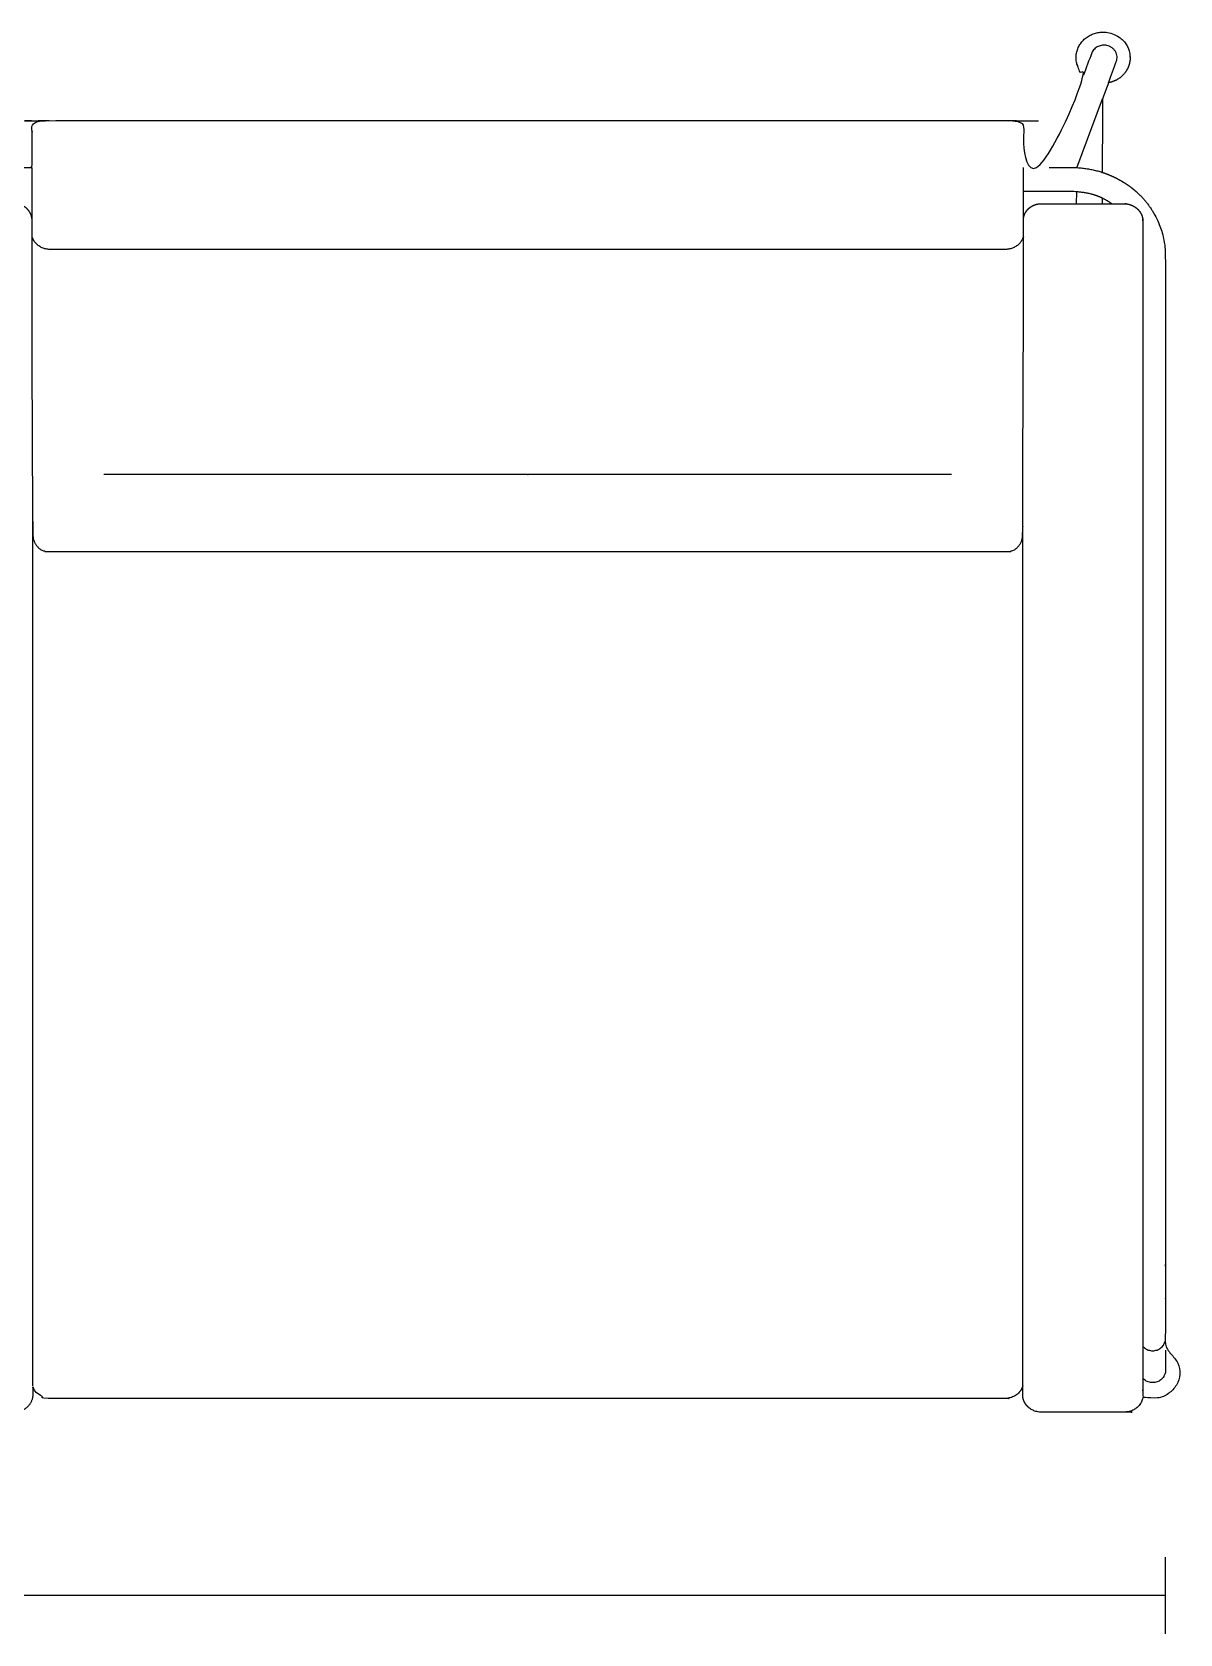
# Model space of a CAD drawing. Header units: millimetres. Extents: x 511 to 4583, y 596 to 2504.
# Drawn here: x 931 to 1588, y 1587 to 2504 of the extents above; entities that cross this region are included whole.
import ezdxf

# ---------------------------------------------------------------- set-up
doc = ezdxf.new("R2010")
doc.units = ezdxf.units.MM
doc.layers.add('Inner', color=7, linetype='Continuous', true_color=0x3f00fe)
doc.layers.add('Outer', color=7, linetype='Continuous', true_color=0xbe00fe)

msp = doc.modelspace()

# ---------------------------------------------------------------- linework, layer by layer
at = {"layer": 'Inner'}
for p, q in [((1528.49, 2405.21), (1528.52, 2412.1)), ((1543.07, 2408.3), (1543.06, 2405.22)), ((1579.28, 1608.47), (849.28, 1608.56))]:
    msp.add_line(p, q, dxfattribs=at)
for points in [[(1528.58, 2425.87), (1543.28, 2465.28)], [(1456.92, 2250.19), (1214.28, 2250.19), (971.63, 2250.19)], [(1214.07, 2250.19), (1214.28, 2250.19), (1214.49, 2250.19)], [(1579.29, 1586.54), (1579.28, 1630.59)]]:
    msp.add_lwpolyline(points, dxfattribs=at)
for points, degree, knots in [([(1546.71, 2474.47), (1548.26, 2478.65), (1549.82, 2482.82), (1551.38, 2486.99), (1551.47, 2487.3), (1551.64, 2488.11), (1551.69, 2489.46), (1551.42, 2490.74), (1551.05, 2491.71), (1550.55, 2492.64), (1549.76, 2493.68), (1548.52, 2494.74), (1547.56, 2495.25), (1547.06, 2495.45), (1546.28, 2495.76), (1544.96, 2496.06), (1543.21, 2496.01), (1541.5, 2495.68), (1539.92, 2494.93), (1538.61, 2493.82), (1537.77, 2492.8), (1537.33, 2492), (1537.15, 2491.56), (1535.56, 2487.3), (1533.97, 2483.04), (1532.38, 2478.77)], 3, [0, 0, 0, 0, 1, 1, 1, 1.04279, 1.112235, 1.181679, 1.216401, 1.251123, 1.320568, 1.390012, 1.459457, 1.459457, 1.459457, 1.570568, 1.626123, 1.681679, 1.79279, 1.848346, 1.903901, 1.968441, 1.968441, 1.968441, 2.968441, 2.968441, 2.968441, 2.968441]), ([(930.9, 1728.59), (930.9, 1752.62), (930.9, 1776.66), (930.9, 1800.69), (930.9, 1825.47), (930.9, 1850.25), (930.9, 1875.03), (930.9, 1899.8), (930.9, 1924.58), (930.9, 1949.36), (930.9, 1974.14), (930.9, 1998.91), (930.9, 2023.69), (930.9, 2048.47), (930.9, 2073.25), (930.9, 2098.02), (930.9, 2122.8), (930.9, 2147.58), (930.9, 2172.36), (930.9, 2197.13), (930.9, 2221.91), (930.9, 2246.69), (930.78, 2275.8), (930.66, 2304.91), (930.54, 2334.02), (930.54, 2338.52), (930.54, 2348.01), (930.54, 2364.25), (930.54, 2376.74), (930.54, 2383.48), (930.54, 2384.94), (930.54, 2386.41), (930.54, 2387.87), (930.54, 2400.58), (930.54, 2413.29), (930.54, 2426.01)], 3, [0, 0, 0, 0, 0.969876, 0.969876, 0.969876, 1.969876, 1.969876, 1.969876, 2.969876, 2.969876, 2.969876, 3.969876, 3.969876, 3.969876, 4.969876, 4.969876, 4.969876, 5.969876, 5.969876, 5.969876, 6.969876, 6.969876, 6.969876, 7.969876, 7.969876, 7.969876, 8.30321, 8.636543, 8.969876, 8.969876, 8.969876, 13.417753, 13.417753, 13.417753, 52.024999, 52.024999, 52.024999, 52.024999]), ([(1497.66, 1728.59), (1497.66, 1752.62), (1497.66, 1776.66), (1497.66, 1800.69), (1497.66, 1825.47), (1497.66, 1850.25), (1497.66, 1875.03), (1497.66, 1899.8), (1497.66, 1924.58), (1497.66, 1949.36), (1497.66, 1974.14), (1497.66, 1998.91), (1497.66, 2023.69), (1497.66, 2048.47), (1497.66, 2073.25), (1497.66, 2098.02), (1497.66, 2122.8), (1497.66, 2147.58), (1497.66, 2172.36), (1497.66, 2197.13), (1497.66, 2221.91), (1497.66, 2246.69), (1497.78, 2275.8), (1497.9, 2304.91), (1498.02, 2334.02), (1498.02, 2338.52), (1498.02, 2348.01), (1498.02, 2364.25), (1498.02, 2376.74), (1498.02, 2383.48), (1498.02, 2384.94), (1498.02, 2386.41), (1498.02, 2387.87), (1498.02, 2400.58), (1498.02, 2413.29), (1498.02, 2426.01)], 3, [0, 0, 0, 0, 0.969876, 0.969876, 0.969876, 1.969876, 1.969876, 1.969876, 2.969876, 2.969876, 2.969876, 3.969876, 3.969876, 3.969876, 4.969876, 4.969876, 4.969876, 5.969876, 5.969876, 5.969876, 6.969876, 6.969876, 6.969876, 7.969876, 7.969876, 7.969876, 8.30321, 8.636543, 8.969876, 8.969876, 8.969876, 13.417753, 13.417753, 13.417753, 52.024999, 52.024999, 52.024999, 52.024999]), ([(1512.7, 2426), (1520.09, 2426), (1527.48, 2425.99), (1535.64, 2425.66), (1543.13, 2423.21)], 2, [0, 0, 0, 1, 1, 1.587025, 1.587025, 1.587025]), ([(1548.55, 2405.23), (1545.54, 2407.42), (1538.58, 2410.48), (1531.1, 2411.9), (1527.3, 2412.16), (1512.66, 2412.17), (1498.02, 2412.18)], 2, [0, 0, 0, 1, 2, 3, 3, 4, 4, 4]), ([(1498.02, 2386.36), (1497.33, 2384.23), (1494.26, 2380.89), (1489.96, 2379.12), (1487.62, 2379.1), (1350.95, 2379.1), (1214.28, 2379.1), (1077.61, 2379.1), (940.94, 2379.1), (938.6, 2379.12), (934.3, 2380.89), (931.23, 2384.23), (930.54, 2386.36)], 2, [0, 0, 0, 1, 2, 3, 3, 4, 4, 5, 5, 6, 7, 8, 8, 8]), ([(930.9, 2223.28), (930.9, 2218.81), (931.2, 2211.55), (936.42, 2205.88), (940.94, 2206.12), (1077.61, 2206.12), (1214.28, 2206.12), (1350.95, 2206.12), (1487.62, 2206.12), (1492.14, 2205.88), (1497.36, 2211.55), (1497.66, 2218.81), (1497.66, 2223.28)], 2, [0, 0, 0, 1, 2, 3, 3, 4, 4, 5, 5, 6, 7, 8, 8, 8]), ([(1566.46, 1751.08), (1566.72, 1750.79), (1567.31, 1750.23), (1568.34, 1749.55), (1569.87, 1748.87), (1571.17, 1748.66), (1572, 1748.66), (1572.82, 1748.66), (1574.12, 1748.87), (1575.65, 1749.55), (1577.05, 1750.48), (1578.15, 1751.72), (1578.7, 1752.83), (1579.28, 1754.46)], 3, [0, 0, 0, 0, 0.0529011, 0.1084567, 0.1640122, 0.2751233, 0.2751233, 0.2751233, 0.3862345, 0.44179, 0.4973456, 0.6084567, 0.6640122, 0.6640122, 0.6640122, 0.6640122]), ([(1579.28, 1749.04), (1579.28, 1746.33), (1579.28, 1743.63), (1579.28, 1740.93), (1579.28, 1739.36), (1579.28, 1737.78), (1579.28, 1736.21), (1578.7, 1734.57), (1578.15, 1733.47), (1577.05, 1732.22), (1575.65, 1731.3), (1574.12, 1730.61), (1572.82, 1730.4), (1572, 1730.4), (1571.17, 1730.4), (1569.87, 1730.61), (1568.34, 1731.3), (1567.31, 1731.98), (1566.72, 1732.53), (1566.46, 1732.82)], 3, [0, 0, 0, 0, 1, 1, 1, 2, 2, 2, 2.055556, 2.166667, 2.222222, 2.277778, 2.388889, 2.388889, 2.388889, 2.5, 2.555556, 2.611111, 2.664012, 2.664012, 2.664012, 2.664012])]:
    msp.add_open_spline(points, degree=degree, knots=knots, dxfattribs=at)
for points in [[(930.57, 2395.15), (930.71, 2397.81), (929.73, 2400.31), (927.79, 2402.25), (925.85, 2404.18), (923.26, 2405.23), (920.45, 2405.23), (904.48, 2405.23), (888.52, 2405.23), (872.55, 2405.23), (866.56, 2405.05), (862.32, 2401.04), (862.1, 2395.36), (862.1, 2370.58), (862.1, 2345.8), (862.1, 2321.02), (862.1, 2296.24), (862.1, 2271.47), (862.1, 2246.69), (862.1, 2221.91), (862.1, 2197.13), (862.1, 2172.36), (862.1, 2147.58), (862.1, 2122.8), (862.1, 2098.02), (862.1, 2073.25), (862.1, 2048.47), (862.1, 2023.69), (862.1, 1998.91), (862.1, 1974.14), (862.1, 1949.36), (862.1, 1924.58), (862.1, 1899.8), (862.1, 1875.03), (862.1, 1850.25), (862.1, 1825.47), (862.1, 1800.69), (862.1, 1775.92), (862.1, 1751.14), (862.1, 1726.36), (862.1, 1726.14), (862.1, 1725.91), (862.1, 1725.69), (862.1, 1725.47), (862.1, 1725.25), (862.1, 1725.02), (862.1, 1724.8), (862.1, 1724.42), (862.1, 1723.92), (862.1, 1723.74), (862.1, 1723.29), (862.1, 1722.85), (862.1, 1722.4)], [(1497.98, 2395.15), (1497.85, 2397.81), (1498.83, 2400.31), (1500.77, 2402.25), (1502.71, 2404.18), (1505.3, 2405.23), (1508.11, 2405.23), (1524.07, 2405.23), (1540.04, 2405.23), (1556.01, 2405.23), (1561.99, 2405.05), (1566.24, 2401.04), (1566.46, 2395.36), (1566.46, 2370.58), (1566.46, 2345.8), (1566.46, 2321.02), (1566.46, 2296.24), (1566.46, 2271.47), (1566.46, 2246.69), (1566.46, 2221.91), (1566.46, 2197.13), (1566.46, 2172.36), (1566.46, 2147.58), (1566.46, 2122.8), (1566.46, 2098.02), (1566.46, 2073.25), (1566.46, 2048.47), (1566.46, 2023.69), (1566.46, 1998.91), (1566.46, 1974.14), (1566.46, 1949.36), (1566.46, 1924.58), (1566.46, 1899.8), (1566.46, 1875.03), (1566.46, 1850.25), (1566.46, 1825.47), (1566.46, 1800.69), (1566.46, 1775.92), (1566.46, 1751.14), (1566.46, 1726.36), (1566.46, 1726.14), (1566.46, 1725.91), (1566.46, 1725.69), (1566.46, 1725.47), (1566.46, 1725.25), (1566.46, 1725.02), (1566.46, 1724.8), (1566.46, 1724.42), (1566.46, 1723.92), (1566.46, 1723.74), (1566.46, 1723.29), (1566.46, 1722.85), (1566.46, 1722.4)]]:
    msp.add_rational_spline(points, [1, 0.946114030605, 0.946114030605, 1, 0.946114030605, 0.946114030605, 1, 1, 1, 1, 0.82035129596, 0.82035129596, 1, 1, 1, 1, 1, 1, 1, 1, 1, 1, 1, 1, 1, 1, 1, 1, 1, 1, 1, 1, 1, 1, 1, 1, 1, 1, 1, 1, 1, 1, 1, 1, 1, 1, 1, 1, 1, 1, 1, 1, 1], degree=3, knots=[0, 0, 0, 0, 7.886702, 7.886702, 7.886702, 15.773403, 15.773403, 15.773403, 16.773403, 16.773403, 16.773403, 32.375905, 32.375905, 32.375905, 33.375905, 33.375905, 33.375905, 34.375905, 34.375905, 34.375905, 35.375905, 35.375905, 35.375905, 36.375905, 36.375905, 36.375905, 37.375905, 37.375905, 37.375905, 38.375905, 38.375905, 38.375905, 39.375905, 39.375905, 39.375905, 40.375905, 40.375905, 40.375905, 41.375905, 41.375905, 41.375905, 42.375905, 42.375905, 42.375905, 43.375905, 43.375905, 43.375905, 43.875905, 44.375905, 44.375905, 44.375905, 45.728315, 45.728315, 45.728315, 45.728315], dxfattribs=at)
at = {"layer": 'Outer'}
msp.add_rational_spline([(1497.66, 1728.59), (1497.66, 1727.79), (1497.66, 1726.17), (1497.66, 1724.55), (1497.66, 1723.74), (1497.66, 1723.07), (1497.66, 1722.4), (1498.74, 1713.62), (1508.06, 1713.53), (1532.06, 1713.53), (1556.05, 1713.53), (1565.37, 1713.62), (1566.46, 1722.4), (1569.21, 1721.38), (1575.12, 1721.4), (1580.58, 1723.55), (1584.85, 1727.42), (1587.34, 1732.53), (1587.62, 1738.13), (1585.69, 1743.43), (1581.87, 1747.7), (1579.28, 1749.04), (1579.28, 1752.3), (1579.28, 1755.56), (1579.28, 1758.22), (1579.28, 1763.55), (1579.28, 1768.88), (1579.28, 1774.2), (1579.28, 1779.53), (1579.28, 1784.85), (1579.28, 1790.18), (1579.28, 1795.5), (1579.28, 1798.17), (1579.28, 1937), (1579.28, 2075.84), (1579.28, 2225.86), (1579.28, 2375.87), (1579.1, 2389.1), (1565.3, 2412.04), (1548.4, 2421.49), (1543.13, 2423.21), (1543.2, 2444.24), (1543.28, 2465.28), (1544.99, 2469.88), (1546.71, 2474.47), (1547.66, 2474.7), (1548.62, 2474.93), (1549.78, 2475.41), (1550.94, 2475.89), (1552.01, 2476.55), (1553.08, 2477.2), (1554.02, 2478.02), (1554.96, 2478.83), (1555.75, 2479.78), (1556.53, 2480.73), (1557.15, 2481.79), (1557.76, 2482.85), (1558.18, 2483.98), (1558.6, 2485.12), (1558.82, 2486.31), (1559.04, 2487.5), (1559.05, 2488.71), (1559.07, 2489.91), (1558.87, 2491.1), (1558.67, 2492.3), (1558.27, 2493.45), (1557.87, 2494.59), (1557.28, 2495.66), (1556.69, 2496.73), (1555.92, 2497.69), (1555.15, 2498.65), (1554.23, 2499.48), (1553.31, 2500.31), (1551.66, 2501.27), (1550.01, 2502.23), (1548.09, 2502.78), (1546.17, 2503.33), (1544.9, 2503.43), (1543.63, 2503.53), (1542.37, 2503.44), (1541.1, 2503.34), (1539.87, 2503.04), (1538.63, 2502.75), (1537.47, 2502.27), (1536.31, 2501.79), (1535.24, 2501.13), (1534.17, 2500.47), (1533.23, 2499.66), (1532.29, 2498.85), (1531.5, 2497.9), (1530.71, 2496.95), (1530.1, 2495.89), (1529.49, 2494.83), (1529.07, 2493.69), (1528.65, 2492.56), (1528.43, 2491.36), (1528.21, 2490.17), (1528.2, 2488.97), (1528.18, 2487.77), (1528.38, 2486.57), (1528.58, 2485.38), (1528.98, 2484.23), (1529.38, 2483.08), (1529.97, 2482.01), (1530.56, 2480.95), (1531.33, 2479.98), (1532.11, 2479.02), (1532.24, 2478.9), (1532.38, 2478.77), (1522.54, 2452.39), (1512.7, 2426), (1505.36, 2426), (1498.02, 2426.01), (1498.02, 2438.26), (1498.02, 2450.52), (1496.82, 2451.86), (1493.1, 2452.49), (1489.46, 2452.79), (1487.62, 2452.85), (1350.95, 2452.85), (1214.28, 2452.85), (1077.61, 2452.85), (940.94, 2452.85), (939.1, 2452.79), (935.46, 2452.49), (931.74, 2451.86), (930.54, 2450.52), (930.54, 2438.26), (930.54, 2426.01), (923.2, 2426), (915.86, 2426), (906.02, 2452.39), (896.18, 2478.77), (896.31, 2478.9), (896.45, 2479.02), (897.22, 2479.98), (897.99, 2480.95), (898.59, 2482.01), (899.18, 2483.08), (899.58, 2484.23), (899.98, 2485.38), (900.18, 2486.57), (900.37, 2487.77), (900.36, 2488.97), (900.35, 2490.17), (900.13, 2491.36), (899.91, 2492.56), (899.49, 2493.69), (899.07, 2494.83), (898.46, 2495.89), (897.84, 2496.95), (897.06, 2497.9), (896.27, 2498.85), (895.33, 2499.66), (894.39, 2500.47), (893.32, 2501.13), (892.25, 2501.79), (891.09, 2502.27), (889.93, 2502.75), (888.69, 2503.04), (887.45, 2503.34), (886.19, 2503.44), (884.92, 2503.53), (883.66, 2503.43), (882.39, 2503.33), (880.47, 2502.78), (878.55, 2502.23), (876.9, 2501.27), (875.25, 2500.31), (874.33, 2499.48), (873.41, 2498.65), (872.64, 2497.69), (871.87, 2496.73), (871.28, 2495.66), (870.69, 2494.59), (870.29, 2493.45), (869.89, 2492.3), (869.69, 2491.1), (869.49, 2489.91), (869.5, 2488.71), (869.52, 2487.5), (869.74, 2486.31), (869.96, 2485.12), (870.38, 2483.98), (870.8, 2482.85), (871.41, 2481.79), (872.02, 2480.73), (872.81, 2479.78), (873.6, 2478.83), (874.54, 2478.02), (875.48, 2477.2), (876.55, 2476.55), (877.62, 2475.89), (878.78, 2475.41), (879.94, 2474.93), (880.9, 2474.7), (881.85, 2474.47), (883.57, 2469.88), (885.28, 2465.28), (885.36, 2444.24), (885.43, 2423.21), (880.16, 2421.49), (863.26, 2412.04), (849.46, 2389.1), (849.28, 2375.87), (849.28, 2225.86), (849.28, 2075.84), (849.28, 1937), (849.28, 1798.17), (849.28, 1795.5), (849.28, 1790.18), (849.28, 1784.85), (849.28, 1779.53), (849.28, 1774.2), (849.28, 1768.88), (849.28, 1763.55), (849.28, 1758.22), (849.28, 1755.56), (849.28, 1752.3), (849.28, 1749.04), (846.69, 1747.7), (842.87, 1743.43), (840.94, 1738.13), (841.22, 1732.53), (843.71, 1727.42), (847.97, 1723.55), (853.43, 1721.4), (859.35, 1721.38), (862.1, 1722.4), (863.19, 1713.62), (872.51, 1713.53), (896.5, 1713.53), (920.5, 1713.53), (929.81, 1713.62), (930.9, 1722.4), (930.9, 1723.07), (930.9, 1723.74), (930.9, 1724.55), (930.9, 1726.17), (930.9, 1727.79), (930.9, 1728.59), (931.53, 1726.51), (934.44, 1723.12), (938.66, 1721.46), (940.94, 1721.27), (979.52, 1721.27), (1018.09, 1721.27), (1116.18, 1721.27), (1214.28, 1721.27), (1312.37, 1721.27), (1410.47, 1721.27), (1449.04, 1721.27), (1487.62, 1721.27), (1489.89, 1721.46), (1494.12, 1723.12), (1497.03, 1726.51), (1497.66, 1728.59)], [1, 1, 1, 1, 1, 1, 1, 0.750554127142, 1, 1, 1, 0.750554127142, 1, 1, 1, 1, 1, 1, 1, 1, 1, 1, 1, 1, 1, 1, 1, 1, 1, 1, 1, 1, 1, 1, 1, 1, 1, 1, 1, 1, 1, 1, 1, 1, 1, 1, 1, 1, 1, 1, 1, 1, 1, 1, 1, 1, 1, 1, 1, 1, 1, 1, 1, 1, 1, 1, 1, 1, 1, 1, 1, 1, 1, 1, 1, 1, 1, 1, 1, 1, 1, 1, 1, 1, 1, 1, 1, 1, 1, 1, 1, 1, 1, 1, 1, 1, 1, 1, 1, 1, 1, 1, 1, 1, 1, 1, 1, 1, 1, 1, 1, 1, 1, 1, 1, 1, 1, 1, 1, 1, 1, 1, 1, 1, 1, 1, 1, 1, 1, 1, 1, 1, 1, 1, 1, 1, 1, 1, 1, 1, 1, 1, 1, 1, 1, 1, 1, 1, 1, 1, 1, 1, 1, 1, 1, 1, 1, 1, 1, 1, 1, 1, 1, 1, 1, 1, 1, 1, 1, 1, 1, 1, 1, 1, 1, 1, 1, 1, 1, 1, 1, 1, 1, 1, 1, 1, 1, 1, 1, 1, 1, 1, 1, 1, 1, 1, 1, 1, 1, 1, 1, 1, 1, 1, 1, 1, 1, 1, 1, 1, 1, 1, 1, 1, 1, 1, 1, 1, 1, 1, 1, 1, 1, 1, 1, 1, 1, 1, 1, 0.750554127142, 1, 1, 1, 0.750554127142, 1, 1, 1, 1, 1, 1, 1, 1, 1, 1, 1, 1, 1, 1, 1, 1, 1, 1, 1, 1, 1, 1, 1], degree=2, knots=[0, 0, 0, 1, 2, 3, 3, 4.35241, 4.35241, 19.035256, 19.035256, 20.035256, 20.035256, 34.718101, 34.718101, 35.718101, 36.718101, 37.718101, 38.718101, 39.718101, 40.718101, 41.718101, 42.716226, 42.716226, 43.716226, 43.716226, 44.716226, 45.716226, 46.716226, 47.716226, 48.716226, 49.716226, 50.716226, 51.716226, 51.716226, 52.716226, 52.716226, 53.716226, 53.716226, 54.716221, 55.716224, 56.1292, 56.1292, 57.1292, 57.1292, 58.1292, 58.1292, 59.1292, 59.1292, 60.1292, 60.1292, 61.1292, 61.1292, 62.1292, 62.1292, 63.1292, 63.1292, 64.1292, 64.1292, 65.1292, 65.1292, 66.1292, 66.1292, 67.1292, 67.1292, 68.1292, 68.1292, 69.1292, 69.1292, 70.1292, 70.1292, 71.1292, 71.1292, 72.1292, 72.1292, 73.1292, 73.1292, 74.1292, 74.1292, 75.1292, 75.1292, 76.1292, 76.1292, 77.1292, 77.1292, 78.1292, 78.1292, 79.1292, 79.1292, 80.1292, 80.1292, 81.1292, 81.1292, 82.1292, 82.1292, 83.1292, 83.1292, 84.1292, 84.1292, 85.1292, 85.1292, 86.1292, 86.1292, 87.1292, 87.1292, 88.1292, 88.1292, 89.1292, 89.1292, 90.1292, 90.1292, 91.1292, 91.1292, 92.1292, 92.1292, 93.1292, 93.1292, 94.1292, 95.1292, 96.1292, 96.1292, 97.1292, 97.1292, 98.1292, 98.1292, 99.1292, 100.1292, 101.1292, 101.1292, 102.1292, 102.1292, 103.1292, 103.1292, 104.1292, 104.1292, 105.1292, 105.1292, 106.1292, 106.1292, 107.1292, 107.1292, 108.1292, 108.1292, 109.1292, 109.1292, 110.1292, 110.1292, 111.1292, 111.1292, 112.1292, 112.1292, 113.1292, 113.1292, 114.1292, 114.1292, 115.1292, 115.1292, 116.1292, 116.1292, 117.1292, 117.1292, 118.1292, 118.1292, 119.1292, 119.1292, 120.1292, 120.1292, 121.1292, 121.1292, 122.1292, 122.1292, 123.1292, 123.1292, 124.1292, 124.1292, 125.1292, 125.1292, 126.1292, 126.1292, 127.1292, 127.1292, 128.1292, 128.1292, 129.1292, 129.1292, 130.1292, 130.1292, 131.1292, 131.1292, 132.1292, 132.1292, 133.1292, 133.1292, 134.1292, 134.1292, 135.1292, 135.1292, 136.1292, 136.1292, 137.1292, 137.1292, 138.1292, 138.1292, 138.542176, 139.54218, 140.542175, 140.542175, 141.542175, 141.542175, 142.542175, 142.542175, 143.542175, 144.542175, 145.542175, 146.542175, 147.542175, 148.542175, 149.542175, 150.542175, 150.542175, 151.542175, 151.542175, 152.5403, 153.5403, 154.5403, 155.5403, 156.5403, 157.5403, 158.5403, 159.5403, 159.5403, 174.223145, 174.223145, 175.223145, 175.223145, 189.905991, 189.905991, 191.258401, 191.258401, 192.258401, 193.258401, 194.258401, 194.258401, 195.249567, 196.249567, 197.249567, 197.249567, 198.249567, 198.249567, 199.249567, 199.249567, 200.249567, 200.249567, 201.249567, 201.249567, 202.249567, 203.249567, 204.240733, 204.240733, 204.240733], dxfattribs=at)

doc.saveas('drawing.dxf')
